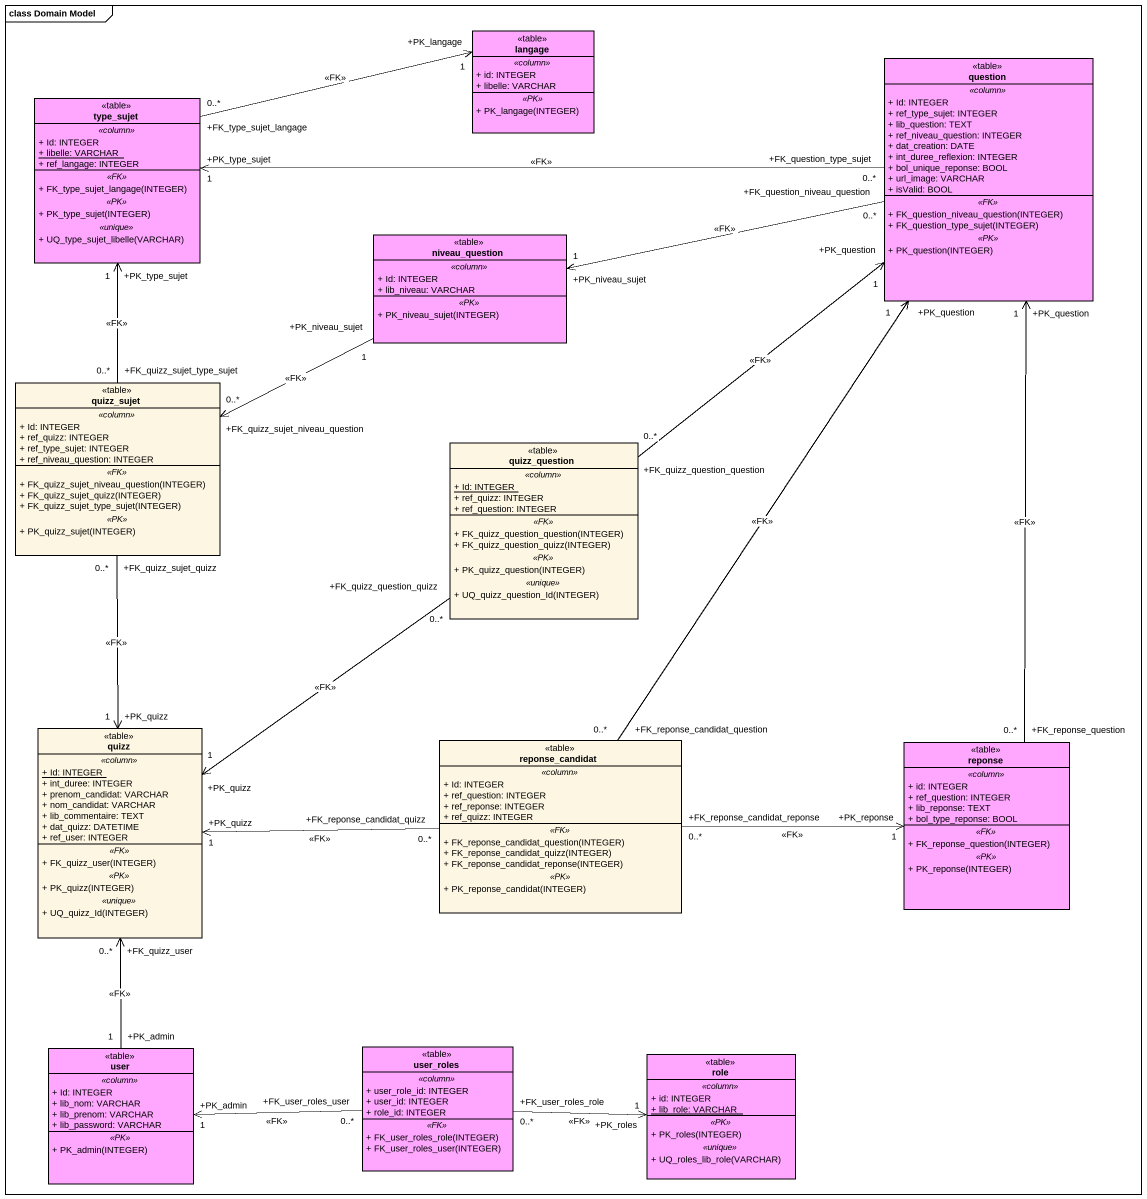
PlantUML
@startuml
mainframe class Domain Model
hide circle
hide empty members
skinparam classAttributeIconSize 0
class langage <<table>> #FFA6FF {
  .. <<column>> ..
  + id: INTEGER
  + libelle: VARCHAR
  .. <<PK>> ..
  + PK_langage(INTEGER)
}
class question <<table>> #FFA6FF {
  .. <<column>> ..
  + Id: INTEGER
  + ref_type_sujet: INTEGER
  + lib_question: TEXT
  + ref_niveau_question: INTEGER
  + dat_creation: DATE
  + int_duree_reflexion: INTEGER
  + bol_unique_reponse: BOOL
  + url_image: VARCHAR
  + isValid: BOOL
  .. <<FK>> ..
  + FK_question_niveau_question(INTEGER)
  + FK_question_type_sujet(INTEGER)
  .. <<PK>> ..
  + PK_question(INTEGER)
}
class type_sujet <<table>> #FFA6FF {
  .. <<column>> ..
  + Id: INTEGER
  {static} + libelle: VARCHAR
  + ref_langage: INTEGER
  .. <<FK>> ..
  + FK_type_sujet_langage(INTEGER)
  .. <<PK>> ..
  + PK_type_sujet(INTEGER)
  .. <<unique>> ..
  + UQ_type_sujet_libelle(VARCHAR)
}
class niveau_question <<table>> #FFA6FF {
  .. <<column>> ..
  + Id: INTEGER
  + lib_niveau: VARCHAR
  .. <<PK>> ..
  + PK_niveau_sujet(INTEGER)
}
class quizz_sujet <<table>> {
  .. <<column>> ..
  + Id: INTEGER
  + ref_quizz: INTEGER
  + ref_type_sujet: INTEGER
  + ref_niveau_question: INTEGER
  .. <<FK>> ..
  + FK_quizz_sujet_niveau_question(INTEGER)
  + FK_quizz_sujet_quizz(INTEGER)
  + FK_quizz_sujet_type_sujet(INTEGER)
  .. <<PK>> ..
  + PK_quizz_sujet(INTEGER)
}
class quizz_question <<table>> {
  .. <<column>> ..
  {static} + Id: INTEGER
  + ref_quizz: INTEGER
  + ref_question: INTEGER
  .. <<FK>> ..
  + FK_quizz_question_question(INTEGER)
  + FK_quizz_question_quizz(INTEGER)
  .. <<PK>> ..
  + PK_quizz_question(INTEGER)
  .. <<unique>> ..
  + UQ_quizz_question_Id(INTEGER)
}
class quizz <<table>> {
  .. <<column>> ..
  {static} + Id: INTEGER
  + int_duree: INTEGER
  + prenom_candidat: VARCHAR
  + nom_candidat: VARCHAR
  + lib_commentaire: TEXT
  + dat_quizz: DATETIME
  + ref_user: INTEGER
  .. <<FK>> ..
  + FK_quizz_user(INTEGER)
  .. <<PK>> ..
  + PK_quizz(INTEGER)
  .. <<unique>> ..
  + UQ_quizz_Id(INTEGER)
}
class reponse_candidat <<table>> {
  .. <<column>> ..
  + Id: INTEGER
  + ref_question: INTEGER
  + ref_reponse: INTEGER
  + ref_quizz: INTEGER
  .. <<FK>> ..
  + FK_reponse_candidat_question(INTEGER)
  + FK_reponse_candidat_quizz(INTEGER)
  + FK_reponse_candidat_reponse(INTEGER)
  .. <<PK>> ..
  + PK_reponse_candidat(INTEGER)
}
class reponse <<table>> #FFA6FF {
  .. <<column>> ..
  + id: INTEGER
  + ref_question: INTEGER
  + lib_reponse: TEXT
  + bol_type_reponse: BOOL
  .. <<FK>> ..
  + FK_reponse_question(INTEGER)
  .. <<PK>> ..
  + PK_reponse(INTEGER)
}
class user <<table>> #FFA6FF {
  .. <<column>> ..
  + Id: INTEGER
  + lib_nom: VARCHAR
  + lib_prenom: VARCHAR
  + lib_password: VARCHAR
  .. <<PK>> ..
  + PK_admin(INTEGER)
}
class user_roles <<table>> #FFA6FF {
  .. <<column>> ..
  + user_role_id: INTEGER
  + user_id: INTEGER
  + role_id: INTEGER
  .. <<FK>> ..
  + FK_user_roles_role(INTEGER)
  + FK_user_roles_user(INTEGER)
}
class role <<table>> #FFA6FF {
  .. <<column>> ..
  + id: INTEGER
  {static} + lib_role: VARCHAR
  .. <<PK>> ..
  + PK_roles(INTEGER)
  .. <<unique>> ..
  + UQ_roles_lib_role(VARCHAR)
}
question "+FK_question_type_sujet\n0..*" -left-> "+PK_type_sujet\n1" type_sujet : <<FK>>
question "+FK_question_niveau_question\n0..*" -left-> "+PK_niveau_sujet\n1" niveau_question : <<FK>>
type_sujet "+FK_type_sujet_langage\n0..*" -right-> "+PK_langage\n1" langage : <<FK>>
quizz_sujet "+FK_quizz_sujet_type_sujet\n0..*" -up-> "+PK_type_sujet\n1" type_sujet : <<FK>>
quizz_sujet "+FK_quizz_sujet_niveau_question\n0..*" <-right- "+PK_niveau_sujet\n1" niveau_question : <<FK>>
quizz_sujet "+FK_quizz_sujet_quizz\n0..*" --> "+PK_quizz\n1" quizz : <<FK>>
quizz_question "+FK_quizz_question_question\n0..*" -up-> "+PK_question\n1" question : <<FK>>
quizz_question "+FK_quizz_question_quizz\n0..*" --> "+PK_quizz\n1" quizz : <<FK>>
quizz "+FK_quizz_user\n0..*" <-- "+PK_admin\n1" user : <<FK>>
reponse_candidat "+FK_reponse_candidat_question\n0..*" -up-> "+PK_question\n1" question : <<FK>>
reponse_candidat "+FK_reponse_candidat_quizz\n0..*" -left-> "+PK_quizz\n1" quizz : <<FK>>
reponse_candidat "+FK_reponse_candidat_reponse\n0..*" -right-> "+PK_reponse\n1" reponse : <<FK>>
reponse "+FK_reponse_question\n0..*" -up-> "+PK_question\n1" question : <<FK>>
user_roles "+FK_user_roles_user\n0..*" -left-> "+PK_admin\n1" user : <<FK>>
user_roles "+FK_user_roles_role\n0..*" -right-> "+PK_roles\n1" role : <<FK>>
@enduml
